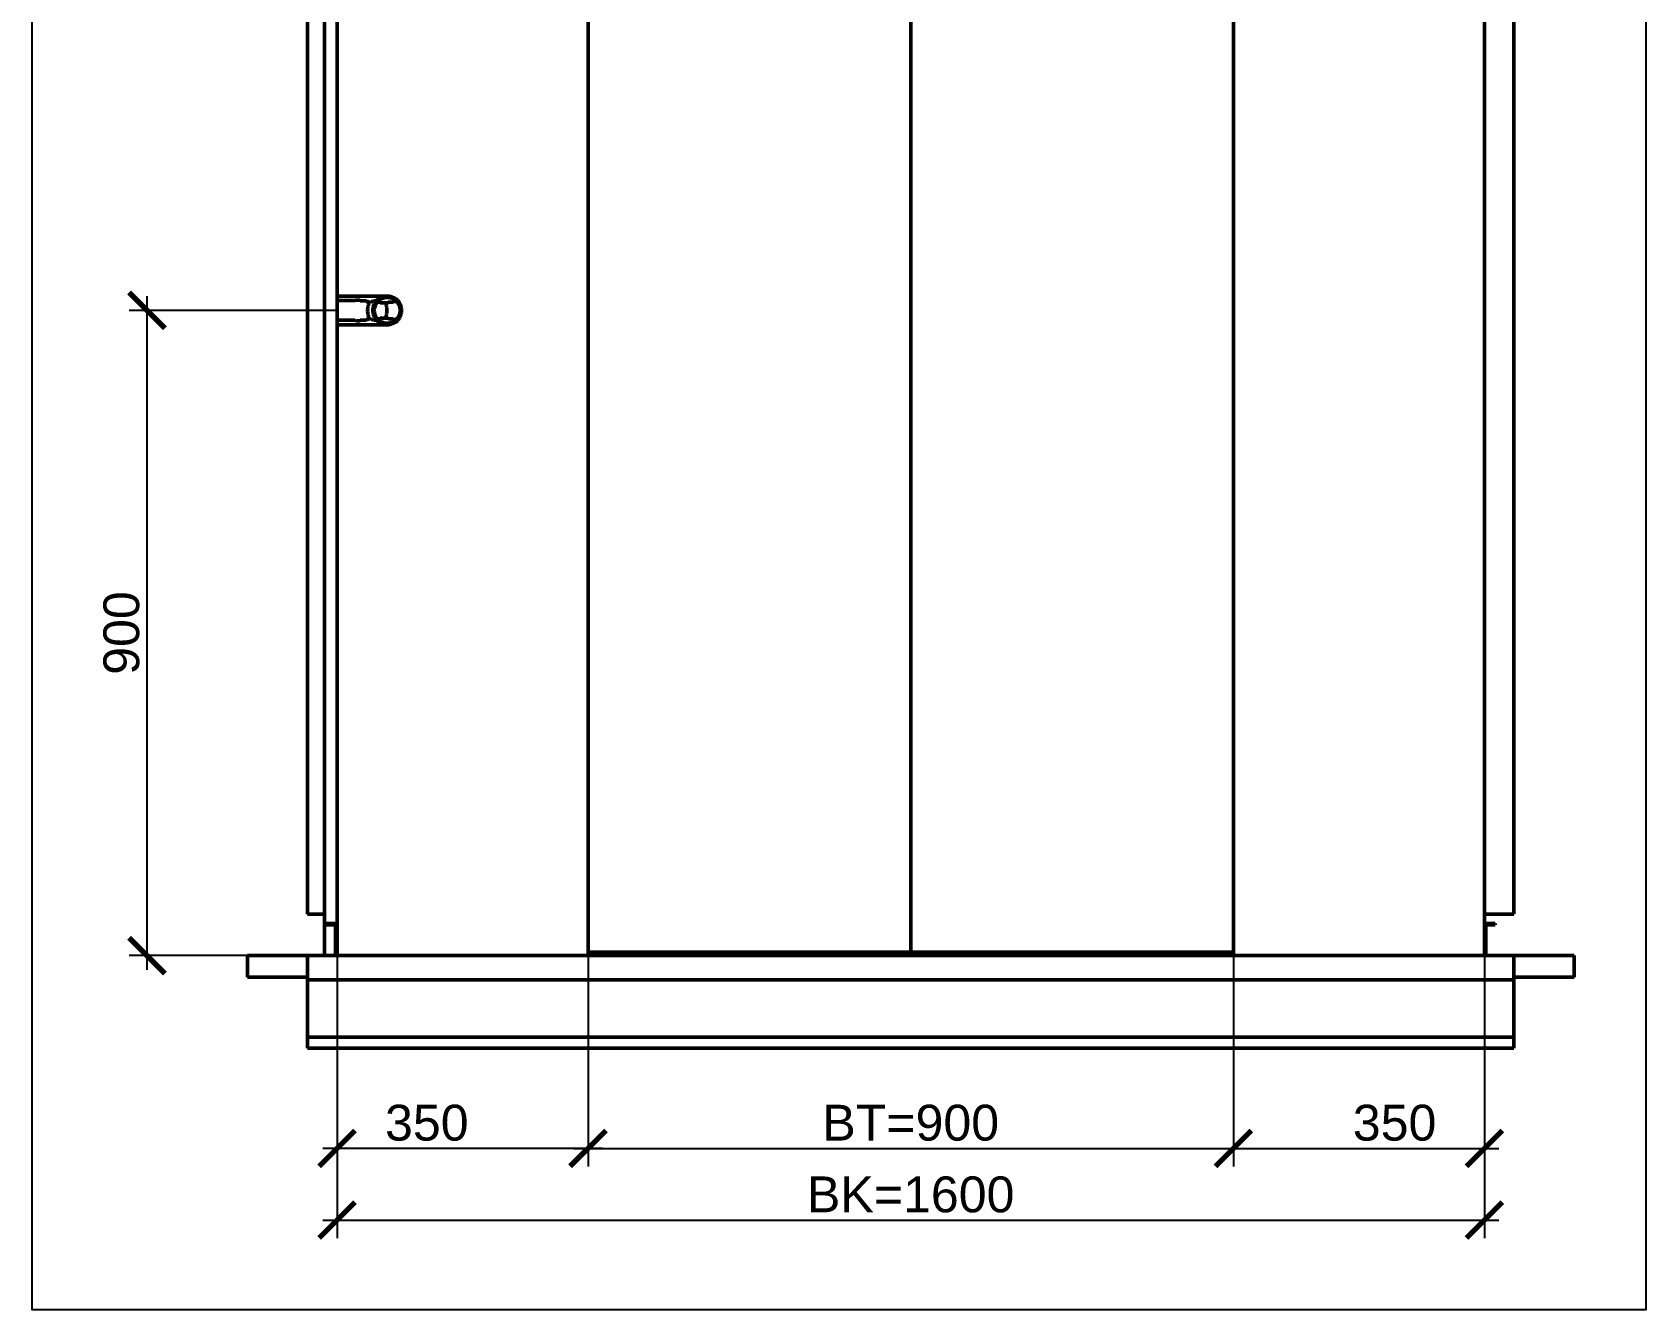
# Model space of a CAD drawing. Header units: millimetres. Extents: x -2854 to 202754, y -48725 to 27067.
# Drawn here: x 181069 to 183319, y -43034 to -41252 of the extents above; entities that cross this region are included whole.
import ezdxf

# ---------------------------------------------------------------- set-up
doc = ezdxf.new("R2010")
doc.units = ezdxf.units.MM
for name, color, linetype, lineweight in [('AM_0', 7, 'Continuous', 50), ('AM_5', 3, 'Continuous', 25), ('LDCar-AM_0', 7, 'Continuous', 50), ('LDCarFrame-AM_0', 7, 'Continuous', 50), ('LDHallButton-AM_0', 7, 'Continuous', 50), ('LDShaft-AM_5', 3, 'Continuous', 25)]:
    doc.layers.add(name, color=color, linetype=linetype, lineweight=lineweight)
doc.layers.add('AM_VIEWS', color=1, linetype='Continuous', lineweight=25, plot=False)
doc.styles.add('LD', font='ARIALUNI.ttf')
doc.dimstyles.new('LIFT', dxfattribs={"dimtxt": 2.5, "dimasz": 2.5, "dimexe": 1.25, "dimexo": 0, "dimgap": 0.5, "dimtad": 1, "dimdec": 0, "dimzin": 1, "dimdsep": 46, "dimtxsty": 'LD', "dimblk": 'ARCHTICK', "dimcen": 0, "dimdle": 1, "dimclrd": 3, "dimclre": 3, "dimclrt": 4, "dimadec": 0, "dimazin": 0, "dimtp": 0.1, "dimtm": 0.1, "dimtfac": 0.71, "dimtdec": 0, "dimtix": 1, "dimtmove": 0, "dimatfit": 3, "dimfxl": 1, "dimtolj": 1, "dimarcsym": 0})

# ---------------------------------------------------------------- blocks, each defined once
blk = doc.blocks.new('LD_20260610085845_000003D5')
at = {"layer": 'LDCarFrame-AM_0'}
for p, q in [((841, 2679), (-841, 2679)), ((-841, 2679), (-841, 2629)), ((841, 2629), (841, 2679)), ((-841, 2629), (841, 2629)), ((800, 2530), (-800, 2530)), ((-800, 2530), (-800, 2528)), ((-800, 2528), (800, 2528)), ((800, 2528), (800, 2530)), ((841, 129), (-841, 129)), ((-841, 129), (-841, 95)), ((841, 95), (841, 129)), ((841, 95), (-841, 95)), ((-841, 95), (-841, 15)), ((-841, 95), (841, 95)), ((841, 15), (841, 95)), ((-841, 15), (841, 15)), ((841, 15), (-841, 15)), ((-841, 15), (-841, 0)), ((-841, 0), (841, 0)), ((841, 0), (841, 15))]:
    blk.add_line(p, q, dxfattribs=at)
blk = doc.blocks.new('LD_20260610085845_000003D6')
at = {"layer": 'LDHallButton-AM_0'}
for p, q in [((0, 1432), (-17.5, 1432)), ((-17.5, 1432), (-17.5, -900)), ((0, 20), (0, 1432)), ((3, 905), (0, 905)), ((3, 700), (3, 905)), ((0, 700), (3, 700)), ((0, 686.4), (0, 688.3)), ((0, 688.3), (0, 688.3)), ((0, 683.4), (0, 686.4)), ((0, 686.4), (0, 686.4)), ((0, 686.4), (0, 686.4)), ((0, 681.4), (0, 683.4)), ((0, 683.4), (0, 683.4)), ((0, 678.8), (0, 681.4)), ((0, 681.4), (0, 681.4)), ((0, 681.4), (0, 681.4)), ((0, 678.8), (0, 678.8)), ((0, 678.4), (0, 678.8)), ((0, 678.8), (0, 678.8)), ((0, 676.5), (0, 678.4)), ((0, 678.4), (0, 678.4)), ((0, 674.6), (0, 676.5)), ((0, 676.5), (0, 676.5)), ((0, 676.5), (0, 676.5)), ((0, 674.6), (0, 674.6)), ((0, 674), (0, 674.6)), ((0, 674.6), (0, 674.6)), ((0, 673.9), (0, 674)), ((0, 674), (0, 674)), ((0, 673.6), (0, 673.9)), ((0, 673.1), (0, 673.6)), ((0, 672.5), (0, 673.1)), ((0, 671.9), (0, 672.5)), ((0, 671.4), (0, 671.9)), ((0, 671.1), (0, 671.4)), ((0, 671), (0, 671.1)), ((0, 670.4), (0, 671)), ((0, 671), (0, 671)), ((0, 670.4), (0, 670.4)), ((0, 668.5), (0, 670.4)), ((0, 670.4), (0, 670.4)), ((0, 666.6), (0, 668.5)), ((0, 668.5), (0, 668.5)), ((0, 668.5), (0, 668.5)), ((0, 666.6), (0, 666.6)), ((0, 666.2), (0, 666.6)), ((0, 666.2), (0, 666.2)), ((0, 663.6), (0, 666.2)), ((0, 666.2), (0, 666.2)), ((0, 661.6), (0, 663.6)), ((0, 663.6), (0, 663.6)), ((0, 663.6), (0, 663.6)), ((0, 661.6), (0, 661.6)), ((0, 658.6), (0, 661.6)), ((0, 656.7), (0, 658.6)), ((0, 658.6), (0, 658.6)), ((0, 658.6), (0, 658.6)), ((0, 656.7), (0, 656.7)), ((0, -900), (0, -20)), ((-17.5, -900), (-2, -900)), ((0, -900), (0, -900))]:
    blk.add_line(p, q, dxfattribs=at)
blk = doc.blocks.new('LD_20260610085845_000003E3')
at = {"layer": 'AM_0'}
for p, q in [((41, 2500), (0, 2500)), ((0, 2500), (0, 58)), ((41, 58), (41, 2500)), ((0, 58), (41, 58))]:
    blk.add_line(p, q, dxfattribs=at)
blk = doc.blocks.new('LD_20260610085845_000003E5')
at = {"layer": 'AM_0'}
for p, q in [((15, 45), (0, 45)), ((0, 45), (0, 0)), ((15, 43), (15, 45)), ((2, 43), (15, 43)), ((2, 0), (2, 43)), ((0, 0), (2, 0))]:
    blk.add_line(p, q, dxfattribs=at)
blk = doc.blocks.new('LD_20260610085845_000003E7')
at = {"layer": 'AM_0'}
for p, q in [((0, 2500), (-41, 2500)), ((-41, 2500), (-41, 58)), ((0, 2332), (0, 2500)), ((-41, 58), (-17.49, 58))]:
    blk.add_line(p, q, dxfattribs=at)
blk = doc.blocks.new('LD_20260610085845_000003E9')
at = {"layer": 'AM_0'}
for p, q in [((0, 20), (0, 20)), ((7.9, 20), (0, 20)), ((0, 20), (0, 19.8)), ((0, 19.8), (0, 19.6)), ((0, 19.6), (0, 19.4)), ((0, 19.4), (0, 19)), ((0, 19), (0, 18.6)), ((0, 18.6), (0, 18.1)), ((0, 18.1), (0, 17.5)), ((0, 17.5), (0, 16.9)), ((0, 16.9), (0, 16.2)), ((0, 16.2), (0, 15.4)), ((0, 15.4), (0, 14.6)), ((0, 14.6), (0, 13.7)), ((0, 13.7), (0, 12.7)), ((0, 13.7), (25, 13.7)), ((0, 12.7), (0, 11.8)), ((0, 11.8), (0, 10.7)), ((0, 10.7), (0, 9.6)), ((0, 9.6), (0, 8.5)), ((0, 8.5), (0, 7.4)), ((0, 7.4), (0, 6.2)), ((0, 6.2), (0, 5)), ((0, 5), (0, 3.7)), ((0, 3.7), (0, 2.5)), ((0, 2.5), (0, 1.3)), ((0, 1.3), (0, 0)), ((0, 0), (0, -1.3)), ((7.9, 20), (7.9, 20)), ((7.9, 20), (7.9, 20)), ((8, 20), (7.9, 20)), ((8, 20), (7.9, 20)), ((8.1, 20), (8, 20)), ((8, 20), (8, 20)), ((8.2, 20), (8.1, 20)), ((8.1, 20), (8.1, 20)), ((8.4, 20), (8.2, 20)), ((8.2, 20), (8.2, 20)), ((8.4, 20), (8.3, 20)), ((8.5, 19.9), (8.4, 20)), ((8.5, 19.9), (8.4, 20)), ((8.7, 19.9), (8.5, 19.9)), ((8.7, 19.9), (8.6, 19.9)), ((8.9, 19.9), (8.7, 19.9)), ((8.9, 19.9), (8.8, 19.9)), ((9.1, 19.9), (8.9, 19.9)), ((9.1, 19.9), (9, 19.9)), ((9.3, 19.9), (9.1, 19.9)), ((9.5, 19.9), (9.3, 19.9)), ((9.3, 19.9), (9.3, 19.9)), ((9.8, 19.9), (9.5, 19.9)), ((9.8, 19.9), (9.5, 19.9)), ((10, 19.9), (9.8, 19.9)), ((10, 19.9), (9.8, 19.9)), ((10.2, 19.9), (10, 19.9)), ((10.5, 19.9), (10.2, 19.9)), ((10.7, 19.9), (10.5, 19.9)), ((10.7, 19.9), (10.5, 19.9)), ((10.9, 19.9), (10.7, 19.9)), ((10.9, 19.9), (10.7, 19.9)), ((11.1, 19.9), (10.9, 19.9)), ((11.1, 19.9), (11, 19.9)), ((11.3, 19.9), (11.1, 19.9)), ((11.3, 19.9), (11.2, 19.9)), ((11.5, 19.9), (11.3, 19.9)), ((11.5, 19.9), (11.4, 19.9)), ((11.6, 20), (11.5, 19.9)), ((11.8, 20), (11.6, 20)), ((11.6, 20), (11.6, 20)), ((11.8, 20), (11.7, 20)), ((11.9, 20), (11.8, 20)), ((11.9, 20), (11.8, 20)), ((12, 20), (11.9, 20)), ((12, 20), (11.9, 20)), ((12, 20), (12, 20)), ((12.1, 20), (12, 20)), ((12.1, 20), (12.1, 20)), ((25, 20), (12.1, 20)), ((12.1, 20), (12.1, 20)), ((12.1, 20), (12.1, 20)), ((26.8, 20), (25, 20)), ((26.2, 14.4), (25, 13.7)), ((26.2, 14.4), (27.4, 14.4)), ((26.7, 20), (26.8, 20)), ((28.5, 20), (26.7, 20)), ((27.4, 14.4), (28.7, 14.4)), ((30.2, 20), (28.5, 20)), ((28.7, 14.4), (29.9, 14.4)), ((29.9, 14.4), (31.1, 14.4)), ((31.9, 20), (30.2, 20)), ((31.1, 14.4), (32.3, 14.4)), ((33.7, 20), (31.9, 20)), ((32.1, 13.5), (32.3, 14.4)), ((32.1, 13.5), (33.2, 13.5)), ((33.2, 13.5), (34.3, 13.5)), ((35.4, 20), (33.7, 20)), ((34.3, 13.5), (35.5, 13.5)), ((37.1, 20), (35.4, 20)), ((35.5, 13.5), (36.6, 13.5)), ((36.6, 13.5), (37.7, 13.5)), ((38.7, 20), (37.1, 20)), ((37.7, 13.5), (38.7, 13.5)), ((40.4, 20), (38.7, 20)), ((38.7, 13.5), (39.8, 13.5)), ((39.8, 13.5), (40.8, 13.5)), ((42, 20), (40.4, 20)), ((40.4, 12.5), (40.8, 13.5)), ((40.4, 12.5), (41.4, 12.5)), ((41.4, 12.5), (42.3, 12.5)), ((43.6, 20), (42, 20)), ((42, -1.2), (42.7, 0)), ((42.7, 0), (42, -1.2)), ((42.3, 12.5), (43.2, 12.5)), ((42.7, 1.2), (42.8, 2.5)), ((42.7, 0), (42.7, 1.2)), ((42.7, 0), (42.7, -1.2)), ((42.8, 2.5), (42.9, 3.7)), ((42.9, 3.7), (43.1, 4.9)), ((43.1, 4.9), (43.4, 6.1)), ((43.2, 12.5), (44.1, 12.5)), ((43.4, 6.1), (43.6, 7.2)), ((45.2, 20), (43.6, 20)), ((43.6, 11.6), (44.1, 12.5)), ((43.6, 11.6), (44.5, 11.6)), ((43.6, 7.2), (44, 8.4)), ((44, 8.4), (44.4, 9.5)), ((44.4, 9.5), (44.8, 10.5)), ((44.5, 11.6), (45.3, 11.6)), ((44.8, 10.5), (45.3, 11.6)), ((46.7, 20), (45.2, 20)), ((45.3, 11.6), (46.1, 11.6)), ((46.1, 11.6), (46.8, 11.6)), ((48.2, 20), (46.7, 20)), ((46.8, 11.6), (47.4, 12.5)), ((47.4, 12.5), (48.1, 12.5)), ((48.1, 12.5), (48.8, 12.5)), ((49.7, 20), (48.2, 20)), ((48.8, 12.5), (49.5, 12.5)), ((49.5, 12.5), (50.1, 12.5)), ((51.1, 20), (49.7, 20)), ((50, 1.3), (50.2, 2.5)), ((50.1, 1.5), (50, 1.3)), ((50.1, 1.5), (50, 1.4)), ((50, 1.3), (50, 1.3)), ((50, 1.3), (50, 1.1)), ((50, 1.3), (50, 0)), ((50, 0), (50, 1.3)), ((50, 1.3), (50, 1.1)), ((50, 1.3), (50, 1.3)), ((50, 1.3), (50, 1.1)), ((50, 1.1), (50, 1.1)), ((50, 1.1), (50, 0.8)), ((50, 1), (50, 1)), ((50, 1), (50, 1)), ((50, 1), (50, 0.9)), ((50, 0.8), (50, 0.5)), ((50, 0.8), (50, 0.8)), ((50, 0.8), (50, 0.6)), ((50, 0.5), (50, 0.3)), ((50, 0.5), (50, 0.5)), ((50, 0.5), (50, 0.4)), ((50, 0.3), (50, 0)), ((50, 0.3), (50, 0)), ((50, 0.3), (50, 0.3)), ((50, -1.3), (50, 0)), ((50, 0), (50, -0.3)), ((50.1, 12.5), (50.8, 13.5)), ((50.2, 2.5), (50.1, 2.4)), ((50.2, 2.5), (50.1, 2.4)), ((50.1, 2.4), (50.1, 2.3)), ((50.1, 2.4), (50.1, 2.4)), ((50.1, 2.4), (50.1, 2.4)), ((50.1, 2.3), (50.1, 2.2)), ((50.1, 2.3), (50.1, 2.3)), ((50.1, 2.3), (50.1, 2.3)), ((50.1, 2.2), (50.1, 2.1)), ((50.1, 2.2), (50.1, 2.2)), ((50.1, 2.2), (50.1, 2.1)), ((50.1, 2.1), (50.1, 1.9)), ((50.1, 2.1), (50.1, 2.1)), ((50.1, 2.1), (50.1, 2)), ((50.1, 1.9), (50.1, 1.7)), ((50.1, 1.9), (50.1, 1.9)), ((50.1, 1.9), (50.1, 1.8)), ((50.1, 1.7), (50.1, 1.5)), ((50.1, 1.7), (50.1, 1.7)), ((50.1, 1.7), (50.1, 1.6)), ((50.1, 1.7), (50.1, 1.7)), ((50.1, 1.5), (50.1, 1.5)), ((50.4, 3.7), (50.2, 2.5)), ((50.2, 2.5), (50.2, 2.5)), ((50.2, 2.5), (50.2, 2.5)), ((50.2, 2.5), (50.2, 2.5)), ((50.2, 2.5), (50.2, 2.5)), ((50.2, 2.5), (50.2, 2.5)), ((50.2, 2.5), (50.2, 2.5)), ((50.2, 2.5), (50.2, 2.5)), ((50.4, 3.7), (50.6, 5)), ((51, 6.2), (50.6, 5)), ((50.8, 13.5), (51.4, 13.5)), ((51, 6.2), (51.4, 7.4)), ((52.5, 20), (51.1, 20)), ((51.4, 13.5), (51.9, 13.5)), ((51.9, 8.5), (51.4, 7.4)), ((51.9, 13.5), (52.5, 13.5)), ((52.5, 9.6), (51.9, 8.5)), ((51.9, 8.5), (51.9, 8.5)), ((51.9, 8.5), (51.9, 8.5)), ((52, 1.2), (52.2, 2.3)), ((52, 0), (52, 1.2)), ((52, 1.2), (52, 1.2)), ((52, 1.2), (52, 1.2)), ((52, -1.2), (52, 0)), ((52.2, 2.3), (52.3, 3.5)), ((52.2, 2.3), (52.2, 2.5)), ((52.2, 2.3), (52.2, 2.3)), ((52.2, 2.3), (52.2, 2.3)), ((52.3, 3.5), (52.6, 4.7)), ((53.8, 20), (52.5, 20)), ((52.5, 13.5), (52.9, 13.5)), ((53.1, 10.7), (52.5, 9.6)), ((52.6, 4.7), (53, 5.8)), ((52.9, 13.5), (53.4, 13.5)), ((53, 5.8), (53.4, 6.9)), ((53.1, 10.7), (53.8, 11.8)), ((53.4, 13.5), (53.8, 13.5)), ((53.4, 6.9), (53.9, 8)), ((53.4, 6.9), (53.9, 8)), ((55.2, 20), (53.8, 20)), ((53.8, 13.5), (54.1, 13.5)), ((53.8, 11.8), (54.6, 12.7)), ((53.8, 11.7), (53.8, 11.7)), ((53.9, 8), (54.4, 9)), ((54.1, 13.5), (54.4, 13.5)), ((54.4, 13.5), (55.2, 14.4)), ((54.4, 9), (55, 10)), ((55.4, 13.7), (54.6, 12.7)), ((55.4, 13.7), (54.6, 12.7)), ((55, 10), (55.7, 11)), ((55, 10), (55, 10)), ((56.4, 20), (55.2, 20)), ((55.2, 14.4), (55.5, 14.4)), ((55.4, 13.7), (56.3, 14.6)), ((56.1, 14.4), (55.4, 13.7)), ((55.4, 13.7), (55.4, 13.7)), ((55.4, 13.7), (55.4, 13.7)), ((55.4, 13.7), (55.4, 13.7)), ((55.5, 14.4), (55.7, 14.4)), ((55.7, 14.4), (55.9, 14.4)), ((55.7, 11), (56.5, 11.9)), ((55.9, 14.4), (56, 14.4)), ((56, 14.4), (56.1, 14.4)), ((57.3, 15.4), (56.3, 14.6)), ((56.3, 11.7), (57.6, 11.7)), ((57.6, 20), (56.4, 20)), ((56.5, 11.9), (57.3, 12.7)), ((57.3, 15.4), (58.2, 16.2)), ((57.3, 12.7), (58.1, 13.5)), ((58.8, 20), (57.6, 20)), ((57.6, 11.7), (59.5, 11.7)), ((58.1, 13.5), (59, 14.3)), ((59.3, 16.9), (58.2, 16.2)), ((59.9, 20), (58.8, 20)), ((59, 14.3), (60, 15)), ((59.3, 16.9), (60.4, 17.5)), ((60, 10.8), (59.5, 11.7)), ((60.9, 20), (59.9, 20)), ((60, 15), (61, 15.6)), ((60, 10.8), (61.8, 10.8)), ((60.4, 17.5), (61.5, 18.1)), ((61.9, 20), (60.9, 20)), ((61, 15.6), (62, 16.1)), ((61.3, 18), (61.3, 18)), ((61.5, 18.1), (62.6, 18.6)), ((61.8, 10.8), (63.6, 10.8)), ((62.9, 20), (61.9, 20)), ((62, 16.1), (63.1, 16.6)), ((63.8, 19), (62.6, 18.6)), ((62.6, 18.6), (62.6, 18.6)), ((62.6, 18.6), (62.6, 18.6)), ((63.7, 20), (62.9, 20)), ((63.1, 16.6), (64.2, 17)), ((63.8, 19), (63.3, 18.9)), ((63.6, 10.8), (65.4, 10.8)), ((64.6, 20), (63.7, 20)), ((63.8, 19), (65, 19.4)), ((64.5, 19.2), (63.8, 19)), ((63.8, 19), (63.8, 19)), ((64.2, 17), (65.3, 17.4)), ((65, 19.4), (64.5, 19.2)), ((65.3, 20), (64.6, 20)), ((66.3, 19.6), (65, 19.4)), ((65.7, 19.5), (65, 19.4)), ((65, 19.4), (65, 19.4)), ((65.1, 19.4), (65.1, 19.4)), ((66, 20), (65.3, 20)), ((65.3, 17.4), (66.5, 17.7)), ((65.3, 17.4), (65.4, 17.4)), ((65.4, 10.8), (67.1, 10.8)), ((66.3, 19.6), (65.7, 19.5)), ((66.7, 20), (66, 20)), ((66.1, 19.6), (66.1, 19.6)), ((66.9, 19.8), (66.3, 19.6)), ((66.3, 19.6), (67.5, 19.8)), ((66.4, 19.7), (66.4, 19.7)), ((66.4, 17.6), (66.6, 17.7)), ((66.5, 17.7), (67.7, 17.8)), ((67.2, 20), (66.7, 20)), ((67.5, 19.8), (66.9, 19.8)), ((67.5, 9.8), (67.1, 10.8)), ((67.1, 10.8), (68.7, 10.8)), ((67.7, 20), (67.2, 20)), ((67.3, 19.8), (67.3, 19.8)), ((67.5, 19.8), (68.7, 20)), ((68.7, 20), (67.5, 19.8)), ((68.7, 20), (67.5, 19.8)), ((68.1, 19.9), (67.5, 19.8)), ((67.5, 17.8), (67.8, 17.9)), ((67.9, 8.8), (67.5, 9.8)), ((68.2, 20), (67.7, 20)), ((67.7, 17.8), (68.8, 18)), ((68.8, 18), (67.7, 17.8)), ((68.3, 7.8), (67.9, 8.8)), ((68.7, 20), (68.1, 19.9)), ((68.5, 20), (68.2, 20)), ((68.7, 6.8), (68.3, 7.8)), ((68.8, 20), (68.5, 20)), ((68.6, 17.9), (69.1, 18)), ((69.4, 20), (68.7, 20)), ((68.7, 20), (68.7, 20)), ((68.7, 20), (68.7, 20)), ((68.7, 20), (70, 20)), ((68.7, 10.8), (70.2, 10.8)), ((68.9, 5.7), (68.7, 6.8)), ((69.1, 20), (68.8, 20)), ((68.8, 18), (70, 18)), ((69.2, 4.6), (68.9, 5.7)), ((69, 20), (69, 20)), ((69, 20), (69, 20)), ((69.3, 20), (69.1, 20)), ((69.3, 3.4), (69.2, 4.6)), ((69.4, 20), (69.3, 20)), ((69.5, 2.3), (69.3, 3.4)), ((70, 20), (69.4, 20)), ((69.6, 1.2), (69.5, 2.3)), ((69.6, 1.2), (69.6, 0)), ((69.6, -1.2), (69.6, 0)), ((70, 18), (69.7, 18)), ((69.7, 18), (70.3, 18)), ((70.6, 20), (70, 20)), ((70, 20), (71.3, 20)), ((70.3, 18), (70, 18)), ((70, 18), (71.2, 18)), ((70.2, 10.8), (71.7, 10.8)), ((70.3, 18), (70.3, 18)), ((71.3, 20), (70.6, 20)), ((71.7, 10.8), (71.1, 11.7)), ((71.1, 11.7), (72.5, 11.7)), ((71.2, 18), (71.2, 18)), ((71.2, 18), (72.3, 17.8)), ((71.8, 19.9), (71.3, 20)), ((71.3, 20), (71.3, 20)), ((71.3, 20), (72.5, 19.8)), ((71.3, 20), (71.3, 20)), ((72.5, 19.8), (71.3, 20)), ((72.5, 19.8), (71.8, 19.9)), ((72.3, 17.8), (73.5, 17.7)), ((73, 19.8), (72.5, 19.8)), ((72.5, 19.8), (73.7, 19.6)), ((72.5, 11.7), (73.8, 11.7)), ((73.7, 19.6), (73, 19.8)), ((73.5, 17.7), (74.7, 17.4)), ((74.2, 19.5), (73.7, 19.6)), ((75, 19.4), (73.7, 19.6)), ((73.8, 11.7), (75.1, 11.7)), ((75, 19.4), (74.2, 19.5)), ((74.7, 17.4), (75.8, 17)), ((76.2, 19), (75, 19.4)), ((75, 19.4), (76.2, 19)), ((75.1, 11.7), (76.3, 11.7)), ((75.8, 17), (76.9, 16.6)), ((77.4, 18.6), (76.2, 19)), ((77.4, 18.6), (76.2, 19)), ((76.3, 11.7), (77.3, 11.7)), ((76.9, 16.6), (78, 16.1)), ((77.3, 11.7), (78.3, 11.7)), ((78.5, 18.1), (77.4, 18.6)), ((77.4, 18.6), (77.4, 18.6)), ((77.4, 18.6), (78.5, 18.1)), ((78.3, 11.7), (77.6, 12.5)), ((77.6, 12.5), (78.5, 12.5)), ((78, 16.1), (79, 15.6)), ((79.6, 17.5), (78.5, 18.1)), ((78.5, 18.1), (79.6, 17.5)), ((78.5, 12.5), (79.4, 12.5)), ((79, 15.6), (80, 15)), ((79.4, 12.5), (80.1, 12.5)), ((80.7, 16.9), (79.6, 17.5)), ((79.6, 17.5), (80.7, 16.9)), ((80, 15), (81, 14.3)), ((80.1, 12.5), (80.8, 12.5)), ((81.8, 16.2), (80.7, 16.9)), ((81.8, 16.2), (80.7, 16.9)), ((80.8, 12.5), (81.3, 12.5)), ((81, 14.3), (81.9, 13.5)), ((81.3, 12.5), (81.8, 12.5)), ((82.7, 15.4), (81.8, 16.2)), ((81.8, 16.2), (82.7, 15.4)), ((81.8, 12.5), (82.2, 12.5)), ((81.9, 13.5), (82.7, 12.7)), ((82.2, 12.5), (82.5, 12.5)), ((82.5, 12.5), (82.8, 12.5)), ((83.7, 14.6), (82.7, 15.4)), ((83.7, 14.6), (82.7, 15.4)), ((82.7, 12.7), (82.9, 12.5)), ((82.7, 12.7), (83.5, 11.9)), ((82.8, 12.5), (82.9, 12.5)), ((83.5, 11.9), (84.3, 11)), ((84.6, 13.7), (83.7, 14.6)), ((83.7, 14.6), (84.6, 13.7)), ((85, 10), (84.3, 11)), ((85.4, 12.7), (84.6, 13.7)), ((84.6, 13.7), (84.6, 13.7)), ((84.6, 13.7), (84.6, 13.7)), ((84.6, 13.7), (85.4, 12.7)), ((84.6, 13.7), (84.6, 13.7)), ((85.4, 12.7), (84.6, 13.7)), ((85, 10), (85, 10)), ((85, 10), (85, 10)), ((85, 10), (85.6, 9)), ((86.2, 11.8), (85.4, 12.7)), ((85.4, 12.7), (86.2, 11.8)), ((85.6, 9), (86.1, 8)), ((86.1, 8), (86.6, 6.9)), ((86.9, 10.7), (86.2, 11.8)), ((86.9, 10.7), (86.2, 11.8)), ((86.6, 6.9), (87, 5.8)), ((87.5, 9.6), (86.9, 10.7)), ((86.9, 10.7), (87.5, 9.6)), ((87, 5.8), (87.4, 4.7)), ((87.4, 4.7), (87.7, 3.5)), ((88.1, 8.5), (87.5, 9.6)), ((88.1, 8.5), (87.5, 9.6)), ((87.7, 3.5), (87.8, 2.3)), ((87.7, 3.5), (87.8, 2.3)), ((87.8, 2.3), (87.8, 2.5)), ((87.8, 2.3), (88, 1.2)), ((88, 1.2), (88, 0)), ((88, 0), (88, -1.2)), ((88.6, 7.4), (88.1, 8.5)), ((88.1, 8.5), (88.1, 8.5)), ((88.1, 8.5), (88.6, 7.4)), ((89, 6.2), (88.6, 7.4)), ((89, 6.2), (88.6, 7.4)), ((89.4, 5), (89, 6.2)), ((89, 6.2), (89.4, 5)), ((89.6, 3.7), (89.4, 5)), ((89.6, 3.7), (89.4, 5)), ((89.8, 2.5), (89.6, 3.7)), ((89.6, 3.7), (89.8, 2.5)), ((90, 1.3), (89.8, 2.5)), ((89.8, 2.5), (89.8, 2.5)), ((90, 1.3), (89.8, 2.5)), ((90, 0), (90, 1.3)), ((90, 0), (90, 1.3)), ((90, -1.3), (90, 0)), ((90, 0), (90, -1.3)), ((90, -1.3), (90, 0)), ((0, -1.3), (0, -2.5)), ((0, -2.5), (0, -3.7)), ((0, -3.7), (0, -5)), ((0, -5), (0, -6.2)), ((0, -6.2), (0, -7.4)), ((0, -7.4), (0, -8.5)), ((0, -8.5), (0, -9.6)), ((0, -9.6), (0, -10.7)), ((0, -10.7), (0, -11.8)), ((0, -11.8), (0, -12.7)), ((0, -12.7), (0, -13.7)), ((25, -13.7), (0, -13.7)), ((0, -13.7), (0, -14.6)), ((0, -14.6), (0, -15.4)), ((0, -15.4), (0, -16.2)), ((0, -16.2), (0, -16.9)), ((0, -16.9), (0, -17.5)), ((0, -17.5), (0, -18.1)), ((0, -18.1), (0, -18.6)), ((0, -18.6), (0, -19)), ((0, -19), (0, -19.4)), ((0, -19.4), (0, -19.6)), ((0, -19.6), (0, -19.8)), ((0, -19.8), (0, -20)), ((0, -20), (0, -20)), ((0, -20), (25, -20)), ((26.2, -14.4), (25, -13.7)), ((25, -20), (26.8, -20)), ((27.4, -14.4), (26.2, -14.4)), ((26.8, -20), (26.7, -20)), ((26.7, -20), (28.5, -20)), ((28.7, -14.4), (27.4, -14.4)), ((28.5, -20), (30.2, -20)), ((29.9, -14.4), (28.7, -14.4)), ((31.1, -14.4), (29.9, -14.4)), ((30.2, -20), (31.9, -20)), ((32.3, -14.4), (31.1, -14.4)), ((31.9, -20), (33.7, -20)), ((33.2, -13.5), (32.1, -13.5)), ((32.1, -13.5), (32.3, -14.4)), ((34.3, -13.5), (33.2, -13.5)), ((33.7, -20), (35.4, -20)), ((35.5, -13.5), (34.3, -13.5)), ((35.4, -20), (37.1, -20)), ((36.6, -13.5), (35.5, -13.5)), ((37.7, -13.5), (36.6, -13.5)), ((37.1, -20), (38.7, -20)), ((38.7, -13.5), (37.7, -13.5)), ((38.7, -13.5), (39.8, -13.5)), ((38.7, -20), (40.4, -20)), ((39.8, -13.5), (40.8, -13.5)), ((40.8, -13.5), (40.4, -12.5)), ((40.4, -12.5), (41.4, -12.5)), ((40.4, -20), (42, -20)), ((41.4, -12.5), (42.3, -12.5)), ((42, -20), (43.6, -20)), ((42.3, -12.5), (43.2, -12.5)), ((42.7, -1.2), (42.8, -2.5)), ((42.9, -3.7), (42.8, -2.5)), ((43.1, -4.9), (42.9, -3.7)), ((43.4, -6.1), (43.1, -4.9)), ((43.2, -12.5), (44.1, -12.5)), ((43.6, -7.2), (43.4, -6.1)), ((44, -8.4), (43.6, -7.2)), ((44.1, -12.5), (43.6, -11.6)), ((43.6, -11.6), (44.5, -11.6)), ((43.6, -20), (45.2, -20)), ((44.4, -9.5), (44, -8.4)), ((44.8, -10.5), (44.4, -9.5)), ((44.5, -11.6), (45.3, -11.6)), ((45.3, -11.6), (44.8, -10.5)), ((45.2, -20), (46.7, -20)), ((45.3, -11.6), (46.1, -11.6)), ((46.1, -11.6), (46.8, -11.6)), ((46.7, -20), (48.2, -20)), ((47.4, -12.5), (46.8, -11.6)), ((47.4, -12.5), (48.1, -12.5)), ((48.1, -12.5), (48.8, -12.5)), ((48.2, -20), (49.7, -20)), ((48.8, -12.5), (49.5, -12.5)), ((49.5, -12.5), (50.1, -12.5)), ((49.7, -20), (51.1, -20)), ((50, -0.3), (50, -0.5)), ((50, -0.3), (50, -0.3)), ((50, -0.3), (50, -0.4)), ((50, -0.5), (50, -0.8)), ((50, -0.5), (50, -0.5)), ((50, -0.5), (50, -0.6)), ((50, -0.8), (50, -1)), ((50, -0.8), (50, -0.8)), ((50, -0.8), (50, -0.9)), ((50, -1), (50, -1.3)), ((50, -1), (50, -1.1)), ((50, -1.2), (50, -1.1)), ((50, -1.1), (50, -1.3)), ((50, -1.3), (50, -1.3)), ((50, -1.3), (50, -1.3)), ((50, -1.3), (50, -1.3)), ((50.2, -2.5), (50, -1.3)), ((50, -1.3), (50.1, -1.5)), ((50, -1.3), (50.1, -1.5)), ((50.1, -1.5), (50.1, -1.7)), ((50.1, -1.5), (50.1, -1.5)), ((50.1, -1.5), (50.1, -1.6)), ((50.1, -1.7), (50.1, -1.9)), ((50.1, -1.7), (50.1, -1.7)), ((50.1, -1.7), (50.1, -1.8)), ((50.1, -1.7), (50.1, -1.7)), ((50.1, -1.9), (50.1, -2.1)), ((50.1, -1.9), (50.1, -1.9)), ((50.1, -1.9), (50.1, -2)), ((50.1, -2.1), (50.1, -2.2)), ((50.1, -2.1), (50.1, -2.1)), ((50.1, -2.1), (50.1, -2.1)), ((50.1, -2.2), (50.1, -2.3)), ((50.1, -2.2), (50.1, -2.2)), ((50.1, -2.2), (50.1, -2.3)), ((50.1, -2.3), (50.1, -2.4)), ((50.1, -2.3), (50.1, -2.3)), ((50.1, -2.3), (50.1, -2.4)), ((50.1, -2.4), (50.2, -2.5)), ((50.1, -2.4), (50.1, -2.4)), ((50.1, -2.4), (50.2, -2.4)), ((50.8, -13.5), (50.1, -12.5)), ((50.2, -2.5), (50.2, -2.5)), ((50.2, -2.5), (50.2, -2.5)), ((50.2, -2.5), (50.4, -3.7)), ((50.4, -3.7), (50.2, -2.5)), ((50.2, -2.5), (50.2, -2.5)), ((50.2, -2.5), (50.2, -2.5)), ((50.2, -2.5), (50.2, -2.5)), ((50.2, -2.5), (50.2, -2.5)), ((50.2, -2.5), (50.2, -2.5)), ((50.2, -2.5), (50.2, -2.5)), ((50.4, -3.7), (50.3, -3.4)), ((50.4, -3.7), (50.6, -5)), ((51, -6.2), (50.6, -5)), ((50.8, -13.5), (51.4, -13.5)), ((51, -6.2), (51.4, -7.4)), ((51.1, -20), (52.5, -20)), ((51.9, -8.5), (51.4, -7.4)), ((51.4, -13.5), (51.9, -13.5)), ((51.9, -8.5), (51.9, -8.5)), ((51.9, -8.5), (51.9, -8.5)), ((51.9, -8.5), (52.5, -9.6)), ((51.9, -8.5), (52.5, -9.6)), ((51.9, -13.5), (52.5, -13.5)), ((52.2, -2.4), (52, -1.2)), ((52, -1.2), (52, -1.2)), ((52, -1.2), (52, -1.2)), ((52.2, -2.4), (52.2, -2.4)), ((52.3, -3.5), (52.2, -2.4)), ((52.3, -3.5), (52.2, -2.4)), ((52.2, -2.4), (52.2, -2.4)), ((52.6, -4.7), (52.3, -3.5)), ((53.1, -10.7), (52.5, -9.6)), ((52.5, -13.5), (52.9, -13.5)), ((52.5, -20), (53.8, -20)), ((53, -5.8), (52.6, -4.7)), ((52.9, -13.5), (53.4, -13.5)), ((53.4, -6.9), (53, -5.8)), ((53.1, -10.7), (53.8, -11.8)), ((53.9, -8), (53.4, -6.9)), ((53.4, -13.5), (53.8, -13.5)), ((53.9, -8), (53.8, -7.9)), ((53.8, -11.7), (53.8, -11.7)), ((54.6, -12.7), (53.8, -11.8)), ((53.8, -13.5), (54.1, -13.5)), ((53.8, -20), (55.2, -20)), ((54.4, -9), (53.9, -8)), ((54.1, -13.5), (54.4, -13.5)), ((55, -10), (54.4, -9)), ((55.2, -14.4), (54.4, -13.5)), ((54.6, -12.7), (55.4, -13.7)), ((55, -10), (55, -10)), ((55, -10), (55.7, -11)), ((55.2, -14.4), (55.5, -14.4)), ((55.2, -20), (56.4, -20)), ((55.4, -13.7), (56.1, -14.4)), ((55.4, -13.7), (55.4, -13.7)), ((55.4, -13.7), (55.4, -13.7)), ((56.3, -14.6), (55.4, -13.7)), ((55.5, -14.4), (55.7, -14.4)), ((56.5, -11.9), (55.7, -11)), ((55.7, -14.4), (55.9, -14.4)), ((55.9, -14.4), (56, -14.4)), ((56, -14.4), (56.1, -14.4)), ((56.3, -11.7), (57.6, -11.7)), ((56.3, -14.6), (57.3, -15.4)), ((56.4, -20), (57.6, -20)), ((57.3, -12.7), (56.5, -11.9)), ((58.1, -13.5), (57.3, -12.7)), ((58.2, -16.2), (57.3, -15.4)), ((57.6, -11.7), (59.5, -11.7)), ((57.6, -20), (58.8, -20)), ((59, -14.3), (58.1, -13.5)), ((58.2, -16.2), (59.3, -16.9)), ((58.8, -20), (59.9, -20)), ((60, -15), (59, -14.3)), ((60.4, -17.5), (59.3, -16.9)), ((59.5, -11.7), (60, -10.8)), ((59.9, -20), (60.9, -20)), ((60, -10.8), (61.8, -10.8)), ((61, -15.6), (60, -15)), ((61.5, -18.1), (60.4, -17.5)), ((60.9, -20), (61.9, -20)), ((62, -16.1), (61, -15.6)), ((61.3, -18), (61.3, -18)), ((62.6, -18.6), (61.5, -18.1)), ((61.8, -10.8), (63.6, -10.8)), ((61.9, -20), (62.9, -20)), ((63.1, -16.6), (62, -16.1)), ((62.6, -18.6), (62.6, -18.6)), ((62.6, -18.6), (62.6, -18.6)), ((62.6, -18.6), (63.8, -19)), ((62.6, -18.6), (63.8, -19)), ((62.9, -20), (63.7, -20)), ((64.2, -17), (63.1, -16.6)), ((63.3, -18.9), (63.8, -19)), ((63.6, -10.8), (65.4, -10.8)), ((63.7, -20), (64.6, -20)), ((63.8, -19), (63.8, -19)), ((63.8, -19), (64.5, -19.2)), ((65, -19.4), (63.8, -19)), ((64.1, -18), (64.1, -18)), ((65.3, -17.4), (64.2, -17)), ((64.5, -19.2), (65, -19.4)), ((64.6, -20), (65.3, -20)), ((65, -19.4), (65, -19.4)), ((65, -19.4), (65.7, -19.5)), ((65, -19.4), (66.3, -19.6)), ((65.1, -19.4), (65.1, -19.4)), ((65.4, -17.4), (65.3, -17.4)), ((66.5, -17.7), (65.3, -17.4)), ((65.3, -20), (66, -20)), ((65.4, -10.8), (67.1, -10.8)), ((65.7, -19.5), (66.3, -19.6)), ((66, -20), (66.7, -20)), ((66.1, -19.6), (66.1, -19.6)), ((66.3, -19.6), (66.9, -19.8)), ((67.5, -19.8), (66.3, -19.6)), ((66.6, -17.7), (66.4, -17.6)), ((66.4, -19.7), (66.4, -19.7)), ((66.4, -19.7), (66.4, -19.7)), ((67.7, -17.8), (66.5, -17.7)), ((66.7, -20), (67.2, -20)), ((66.9, -19.8), (67.5, -19.8)), ((67.1, -10.8), (67.5, -9.8)), ((67.1, -10.8), (68.7, -10.8)), ((67.2, -20), (67.7, -20)), ((67.3, -19.8), (67.3, -19.8)), ((67.3, -19.8), (67.3, -19.8)), ((67.5, -9.8), (67.9, -8.8)), ((67.8, -17.9), (67.5, -17.8)), ((67.5, -19.8), (68.1, -19.9)), ((68.7, -20), (67.5, -19.8)), ((67.5, -19.8), (68.7, -20)), ((68.8, -18), (67.7, -17.8)), ((67.7, -20), (68.2, -20)), ((67.9, -8.8), (68.3, -7.8)), ((68.1, -19.9), (68.7, -20)), ((68.2, -20), (68.5, -20)), ((68.3, -7.8), (68.7, -6.8)), ((68.5, -20), (68.8, -20)), ((69.1, -18), (68.6, -17.9)), ((68.7, -6.8), (68.9, -5.7)), ((68.7, -10.8), (70.2, -10.8)), ((68.7, -20), (69.4, -20)), ((68.7, -20), (68.7, -20)), ((68.7, -20), (68.7, -20)), ((70, -20), (68.7, -20)), ((68.8, -18), (68.8, -18)), ((70, -18), (68.8, -18)), ((68.8, -20), (69.1, -20)), ((68.9, -5.7), (69.2, -4.6)), ((69, -20), (69, -20)), ((69.1, -20), (69.3, -20)), ((69.2, -4.6), (69.3, -3.4)), ((69.3, -3.4), (69.5, -2.3)), ((69.3, -20), (69.4, -20)), ((69.4, -20), (70, -20)), ((69.5, -2.3), (69.6, -1.2)), ((69.7, -18), (70, -18)), ((70.3, -18), (69.7, -18)), ((70, -18), (70.3, -18)), ((70, -18), (70, -18)), ((71.2, -18), (70, -18)), ((70, -20), (70.6, -20)), ((71.3, -20), (70, -20)), ((70.2, -10.8), (71.7, -10.8)), ((70.3, -18), (70.3, -18)), ((70.6, -20), (71.3, -20)), ((71.1, -11.7), (71.7, -10.8)), ((71.1, -11.7), (72.5, -11.7)), ((72.3, -17.8), (71.2, -18)), ((71.2, -18), (72.3, -17.8)), ((72.5, -19.8), (71.3, -20)), ((71.3, -20), (72.5, -19.8)), ((71.3, -20), (72.5, -19.8)), ((71.3, -20), (71.8, -19.9)), ((71.3, -20), (71.3, -20)), ((71.3, -20), (71.3, -20)), ((71.8, -19.9), (72.5, -19.8)), ((73.5, -17.7), (72.3, -17.8)), ((72.5, -11.7), (73.8, -11.7)), ((73.7, -19.6), (72.5, -19.8)), ((72.5, -19.8), (73, -19.8)), ((73, -19.8), (73.7, -19.6)), ((74.7, -17.4), (73.5, -17.7)), ((73.7, -19.6), (75, -19.4)), ((73.7, -19.6), (74.2, -19.5)), ((73.8, -11.7), (75.1, -11.7)), ((74.2, -19.5), (75, -19.4)), ((75.8, -17), (74.7, -17.4)), ((75, -19.4), (76.2, -19)), ((76.2, -19), (75, -19.4)), ((75.1, -11.7), (76.3, -11.7)), ((76.9, -16.6), (75.8, -17)), ((76.2, -19), (77.3, -18.6)), ((76.2, -19), (77.4, -18.6)), ((76.3, -11.7), (77.3, -11.7)), ((78, -16.1), (76.9, -16.6)), ((77.3, -11.7), (78.3, -11.7)), ((77.4, -18.6), (78.5, -18.1)), ((78.5, -18.1), (77.4, -18.6)), ((77.4, -18.6), (77.4, -18.6)), ((77.4, -18.6), (77.4, -18.6)), ((77.4, -18.6), (77.4, -18.6)), ((77.6, -12.5), (78.3, -11.7)), ((77.6, -12.5), (78.5, -12.5)), ((79, -15.6), (78, -16.1)), ((78.5, -12.5), (79.4, -12.5)), ((78.5, -18.1), (79.6, -17.5)), ((79.6, -17.5), (78.5, -18.1)), ((80, -15), (79, -15.6)), ((79.4, -12.5), (80.1, -12.5)), ((79.6, -17.5), (80.7, -16.9)), ((80.7, -16.9), (79.6, -17.5)), ((81, -14.3), (80, -15)), ((80.1, -12.5), (80.8, -12.5)), ((80.7, -16.9), (81.8, -16.2)), ((80.7, -16.9), (81.8, -16.2)), ((80.8, -12.5), (81.3, -12.5)), ((81.9, -13.5), (81, -14.3)), ((81.3, -12.5), (81.8, -12.5)), ((81.8, -12.5), (82.2, -12.5)), ((81.8, -16.2), (82.7, -15.4)), ((82.7, -15.4), (81.8, -16.2)), ((82.7, -12.7), (81.9, -13.5)), ((82.2, -12.5), (82.5, -12.5)), ((82.5, -12.5), (82.8, -12.5)), ((83.5, -11.9), (82.7, -12.7)), ((82.9, -12.5), (82.7, -12.7)), ((82.7, -15.4), (83.7, -14.6)), ((82.7, -15.4), (83.7, -14.6)), ((82.8, -12.5), (82.9, -12.5)), ((84.3, -11), (83.5, -11.9)), ((83.7, -14.6), (84.6, -13.7)), ((84.6, -13.7), (83.7, -14.6)), ((85, -10), (84.3, -11)), ((84.6, -13.7), (85.4, -12.7)), ((84.6, -13.7), (85.4, -12.7)), ((84.6, -13.7), (84.6, -13.7)), ((85.6, -9), (85, -10)), ((85.4, -12.7), (86.2, -11.8)), ((86.2, -11.8), (85.4, -12.7)), ((86.1, -8), (85.6, -9)), ((86.6, -6.9), (86.1, -8)), ((86.1, -8), (86.6, -6.9)), ((86.1, -8), (86.2, -7.9)), ((86.2, -11.8), (86.9, -10.7)), ((86.2, -11.8), (86.9, -10.7)), ((87, -5.8), (86.6, -6.9)), ((86.9, -10.7), (87.5, -9.6)), ((87.5, -9.6), (86.9, -10.7)), ((87.4, -4.7), (87, -5.8)), ((87.7, -3.5), (87.4, -4.7)), ((87.5, -9.6), (88.1, -8.5)), ((87.5, -9.6), (88.1, -8.6)), ((87.8, -2.4), (87.7, -3.5)), ((88, -1.2), (87.8, -2.4)), ((88.1, -8.5), (88.6, -7.4)), ((88.6, -7.4), (88.1, -8.5)), ((88.1, -8.5), (88.1, -8.5)), ((88.1, -8.5), (88.1, -8.5)), ((88.1, -8.5), (88.1, -8.5)), ((88.6, -7.4), (89, -6.2)), ((88.6, -7.4), (89, -6.2)), ((89, -6.2), (89.4, -5)), ((89.4, -5), (89, -6.2)), ((89.4, -5), (89.6, -3.7)), ((89.4, -5), (89.6, -3.7)), ((89.6, -3.7), (89.8, -2.5)), ((89.6, -3.7), (89.8, -2.8)), ((89.8, -2.5), (90, -1.3)), ((89.8, -2.5), (90, -1.3)), ((89.8, -2.5), (89.8, -2.5)), ((89.8, -2.5), (89.8, -2.5)), ((89.8, -2.5), (89.8, -2.5))]:
    blk.add_line(p, q, dxfattribs=at)
blk = doc.blocks.new('LD_20260610085845_000003EB')
at = {"layer": 'AM_0'}
for p, q in [((-15, 45), (-15, 43)), ((0, 45), (-15, 45)), ((0, 0), (0, 45)), ((-15, 43), (-2, 43)), ((-2, 43), (-2, 0)), ((-2, 0), (0, 0))]:
    blk.add_line(p, q, dxfattribs=at)
blk = doc.blocks.new('LD_20260610085845_000003ED')
at = {"layer": 'AM_0'}
for p, q in [((175, 2500), (-1425, 2500)), ((-1425, 2500), (-1425, 2401)), ((175, 2401), (175, 2500)), ((-1425, 2399), (-1425, 2332)), ((175, 2000), (175, 2399)), ((-1424.99, 2000), (175, 2000)), ((175, 2000), (-175, 2000)), ((-175, 2000), (-175, 0)), ((175, 0), (175, 2000)), ((-175, 0), (175, 0))]:
    blk.add_line(p, q, dxfattribs=at)
blk = doc.blocks.new('LD_20260610085845_000003EE')
at = {"layer": 'AM_0'}
for p, q in [((175, 2000), (-174.99, 2000)), ((175, 0), (175, 2000)), ((-174.99, 0), (175, 0))]:
    blk.add_line(p, q, dxfattribs=at)
blk = doc.blocks.new('LD_20260610085845_000003EF')
at = {"layer": 'LDCar-AM_0'}
for p, q in [((-449.95, 2000), (-449.95, 5)), ((-0.05, 5), (-0.05, 2000)), ((0.05, 2000), (0.05, 5)), ((449.95, 5), (449.95, 2000)), ((-841, 0), (-925, 0)), ((-925, 0), (-925, -30)), ((-449.95, 5), (-0.05, 5)), ((0.05, 5), (449.95, 5)), ((925, 0), (841, 0)), ((925, -30), (925, 0)), ((-925, -30), (-841, -30)), ((841, -30), (925, -30))]:
    blk.add_line(p, q, dxfattribs=at)
blk = doc.blocks.new('_ArchTick')
at = {"color": 0, "linetype": 'ByBlock', "const_width": 0.15}
blk.add_lwpolyline([(-0.5, -0.5), (0.5, 0.5)], dxfattribs=at)
blk = doc.blocks.new('*D2526')
at = {"layer": 'Defpoints', "color": 0, "transparency": 16777216}
for p in [(182744.2, -42539.8), (183094.2, -42539.8), (183094.2, -42808.8)]:
    blk.add_point(p, dxfattribs=at)
at = {"layer": 'LDShaft-AM_5', "color": 3, "lineweight": -2, "transparency": 16777216}
for p, q in [((182744.2, -42539.8), (182744.2, -42833.8)), ((183094.2, -42539.8), (183094.2, -42833.8)), ((182724.2, -42808.8), (183114.2, -42808.8))]:
    blk.add_line(p, q, dxfattribs=at)
at = {"layer": 'LDShaft-AM_5', "color": 3, "lineweight": -2, "transparency": 16777216, "xscale": 50, "yscale": 50, "zscale": 50, "rotation": 180}
blk.add_blockref('_ArchTick', (182744.2, -42808.8), dxfattribs=at)
at = {"layer": 'LDShaft-AM_5', "color": 3, "lineweight": -2, "transparency": 16777216, "xscale": 50, "yscale": 50, "zscale": 50}
blk.add_blockref('_ArchTick', (183094.2, -42808.8), dxfattribs=at)
at = {"layer": 'LDShaft-AM_5', "color": 4, "transparency": 16777216, "insert": (182969, -42773.2), "char_height": 50, "attachment_point": 5, "style": 'LD'}
blk.add_mtext('\\A1;350', dxfattribs=at)
blk = doc.blocks.new('*D2527')
at = {"layer": 'Defpoints', "color": 0, "transparency": 16777216}
for p in [(181494.2, -42539.8), (181844.2, -42539.8), (181844.2, -42808.8)]:
    blk.add_point(p, dxfattribs=at)
at = {"layer": 'LDShaft-AM_5', "color": 3, "lineweight": -2, "transparency": 16777216}
for p, q in [((181494.2, -42539.8), (181494.2, -42833.8)), ((181844.2, -42539.8), (181844.2, -42833.8)), ((181864.2, -42808.8), (181474.2, -42808.8))]:
    blk.add_line(p, q, dxfattribs=at)
at = {"layer": 'LDShaft-AM_5', "color": 3, "lineweight": -2, "transparency": 16777216, "xscale": 50, "yscale": 50, "zscale": 50, "rotation": 180}
blk.add_blockref('_ArchTick', (181494.2, -42808.8), dxfattribs=at)
at = {"layer": 'LDShaft-AM_5', "color": 3, "lineweight": -2, "transparency": 16777216, "xscale": 50, "yscale": 50, "zscale": 50}
blk.add_blockref('_ArchTick', (181844.2, -42808.8), dxfattribs=at)
at = {"layer": 'LDShaft-AM_5', "color": 4, "transparency": 16777216, "insert": (181619.4, -42773.2), "char_height": 50, "attachment_point": 5, "style": 'LD'}
blk.add_mtext('\\A1;350', dxfattribs=at)
blk = doc.blocks.new('*D2528')
at = {"layer": 'AM_5', "color": 3, "lineweight": -2, "transparency": 16777216}
for p, q in [((181494.2, -42481.8), (181494.2, -42933.8)), ((183094.2, -42481.8), (183094.2, -42933.8)), ((181474.2, -42908.8), (183114.2, -42908.8))]:
    blk.add_line(p, q, dxfattribs=at)
at = {"layer": 'Defpoints', "color": 0, "transparency": 16777216}
for p in [(181494.2, -42481.8), (183094.2, -42481.8), (183094.2, -42908.8)]:
    blk.add_point(p, dxfattribs=at)
at = {"layer": 'AM_5', "color": 3, "lineweight": -2, "transparency": 16777216, "xscale": 50, "yscale": 50, "zscale": 50, "rotation": 180}
blk.add_blockref('_ArchTick', (181494.2, -42908.8), dxfattribs=at)
at = {"layer": 'AM_5', "color": 3, "lineweight": -2, "transparency": 16777216, "xscale": 50, "yscale": 50, "zscale": 50}
blk.add_blockref('_ArchTick', (183094.2, -42908.8), dxfattribs=at)
at = {"layer": 'AM_5', "color": 4, "transparency": 16777216, "insert": (182294.2, -42873.2), "char_height": 50, "attachment_point": 5, "style": 'LD'}
blk.add_mtext('\\A1;BK=1600', dxfattribs=at)
blk = doc.blocks.new('*D2529')
at = {"layer": 'Defpoints', "color": 0, "transparency": 16777216}
for p in [(181229.2, -41639.8), (181494.2, -41639.8), (181494.2, -42539.8)]:
    blk.add_point(p, dxfattribs=at)
at = {"layer": 'LDShaft-AM_5', "color": 3, "lineweight": -2, "transparency": 16777216}
for p, q in [((181229.2, -42559.8), (181229.2, -41619.8)), ((181494.2, -41639.8), (181204.2, -41639.8)), ((181494.2, -42539.8), (181204.2, -42539.8))]:
    blk.add_line(p, q, dxfattribs=at)
at = {"layer": 'LDShaft-AM_5', "color": 3, "lineweight": -2, "transparency": 16777216, "xscale": 50, "yscale": 50, "zscale": 50}
for p, rotation in [((181229.2, -41639.8), 90), ((181229.2, -42539.8), 270)]:
    blk.add_blockref('_ArchTick', p, dxfattribs=dict(at, rotation=rotation))
at = {"layer": 'LDShaft-AM_5', "color": 4, "transparency": 16777216, "insert": (181193.7, -42089.8), "char_height": 50, "attachment_point": 5, "rotation": 90, "style": 'LD'}
blk.add_mtext('\\A1;900', dxfattribs=at)
blk = doc.blocks.new('*D2530')
at = {"layer": 'Defpoints', "color": 0, "transparency": 16777216}
for p in [(181844.2, -42783.8), (182744.2, -42783.8), (182744.2, -42808.8)]:
    blk.add_point(p, dxfattribs=at)
at = {"layer": 'LDShaft-AM_5', "color": 3, "lineweight": -2, "transparency": 16777216}
for p, q in [((181844.2, -42783.8), (181844.2, -42833.8)), ((182744.2, -42783.8), (182744.2, -42833.8)), ((181824.2, -42808.8), (182764.2, -42808.8))]:
    blk.add_line(p, q, dxfattribs=at)
at = {"layer": 'LDShaft-AM_5', "color": 3, "lineweight": -2, "transparency": 16777216, "xscale": 50, "yscale": 50, "zscale": 50, "rotation": 180}
blk.add_blockref('_ArchTick', (181844.2, -42808.8), dxfattribs=at)
at = {"layer": 'LDShaft-AM_5', "color": 3, "lineweight": -2, "transparency": 16777216, "xscale": 50, "yscale": 50, "zscale": 50}
blk.add_blockref('_ArchTick', (182744.2, -42808.8), dxfattribs=at)
at = {"layer": 'LDShaft-AM_5', "color": 4, "transparency": 16777216, "insert": (182294.2, -42773.2), "char_height": 50, "attachment_point": 5, "style": 'LD'}
blk.add_mtext('\\A1;BT=900', dxfattribs=at)

msp = doc.modelspace()

# ---------------------------------------------------------------- linework, layer by layer
at = {"layer": 'AM_VIEWS'}
msp.add_lwpolyline([(181069.2, -39469.8), (183319.2, -39469.8), (183319.2, -43033.8), (181069.2, -43033.8)], close=True, dxfattribs=at)

# ---------------------------------------------------------------- block references
for name, p in [('LD_20260610085845_000003D5', (182294.2, -42668.8)), ('LD_20260610085845_000003E7', (181494.2, -42539.8)), ('LD_20260610085845_000003ED', (182919.2, -42539.8)), ('LD_20260610085845_000003E3', (183094.2, -42539.8)), ('LD_20260610085845_000003D6', (181494.2, -41639.8)), ('LD_20260610085845_000003EF', (182294.2, -42539.8)), ('LD_20260610085845_000003EE', (181669.2, -42539.8)), ('LD_20260610085845_000003E9', (181494.2, -41639.8)), ('LD_20260610085845_000003EB', (181494.2, -42539.8)), ('LD_20260610085845_000003E5', (183094.2, -42539.8))]:
    msp.add_blockref(name, p)

# ---------------------------------------------------------------- dimensions: what is measured, and where the dimension line sits
at = {"layer": 'AM_5'}
dim = msp.add_linear_dim(base=(183094.2, -42908.8), p1=(181494.2, -42481.8), p2=(183094.2, -42481.8), text='BK=<>', dimstyle='LIFT', override={"dimscale": 20, "dimtix": 1}, dxfattribs=at)
dim.commit()
dim.dimension.update_dxf_attribs({"geometry": '*D2528', "text_midpoint": (182294.2, -42873.2)})
at = {"layer": 'LDShaft-AM_5'}
dim = msp.add_linear_dim(base=(181229.2, -41639.8), p1=(181494.2, -42539.8), p2=(181494.2, -41639.8), angle=90, dimstyle='LIFT', override={"dimscale": 20, "dimtix": 1}, dxfattribs=at)
dim.commit()
dim.dimension.update_dxf_attribs({"geometry": '*D2529', "text_midpoint": (181193.7, -42089.8)})
for base, p1, p2, override, picture, middle in [((181844.2, -42808.8), (181494.2, -42539.8), (181844.2, -42539.8), {"dimscale": 20, "dimjust": 1, "dimtix": 0}, '*D2527', (181619.4, -42773.2)), ((183094.2, -42808.8), (182744.2, -42539.8), (183094.2, -42539.8), {"dimscale": 20, "dimjust": 2, "dimtix": 0}, '*D2526', (182969, -42773.2))]:
    dim = msp.add_linear_dim(base=base, p1=p1, p2=p2, dimstyle='LIFT', override=override, dxfattribs=at)
    dim.commit()
    dim.dimension.update_dxf_attribs({"geometry": picture, "text_midpoint": middle})
dim = msp.add_linear_dim(base=(182744.2, -42808.8), p1=(181844.2, -42783.8), p2=(182744.2, -42783.8), text='BT=<>', dimstyle='LIFT', override={"dimscale": 20, "dimtix": 1}, dxfattribs=at)
dim.commit()
dim.dimension.update_dxf_attribs({"geometry": '*D2530', "text_midpoint": (182294.2, -42773.2)})

doc.saveas('drawing.dxf')
